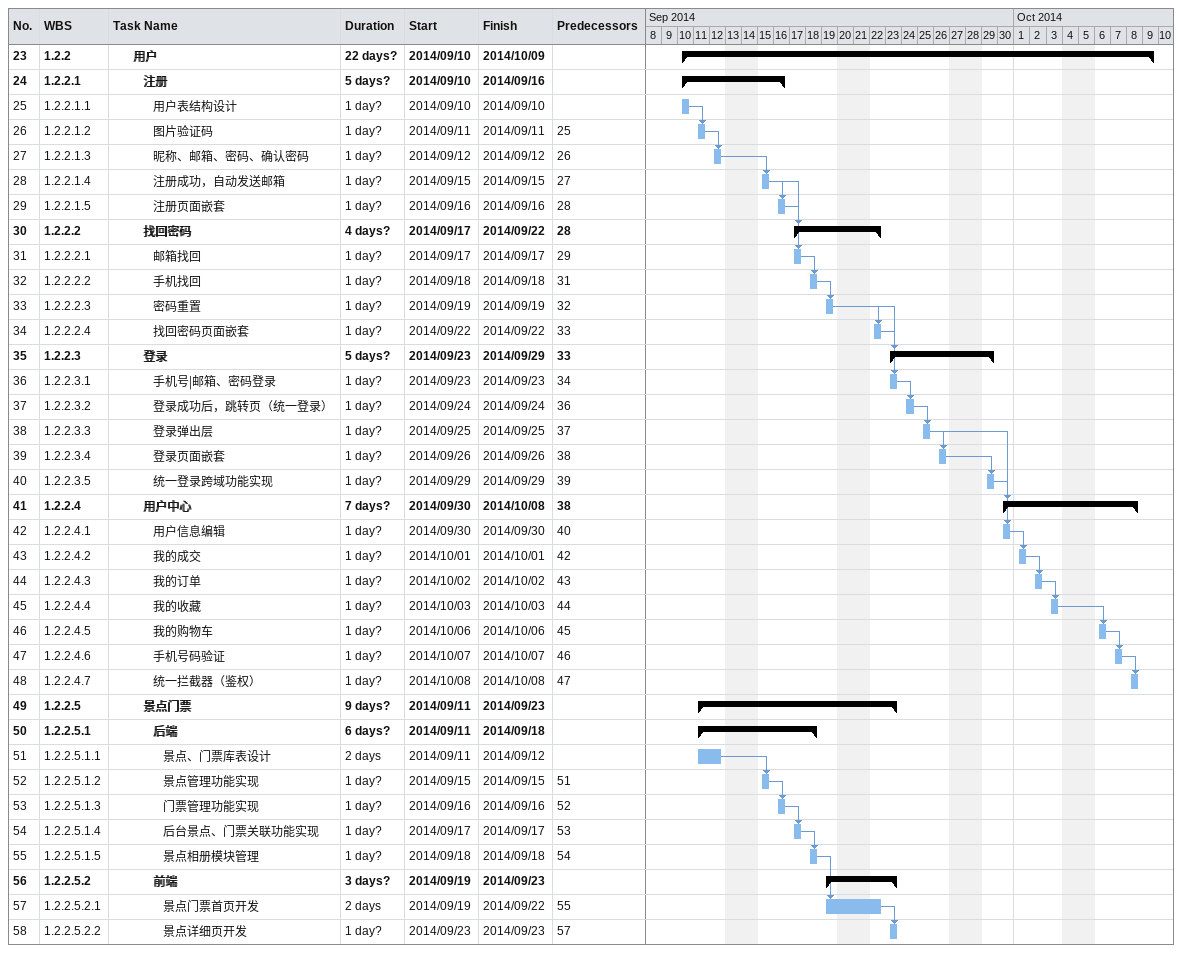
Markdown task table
| ID | WBS | Task | Duration | Start | Finish | Predecessors |
|---|---|---|---|---|---|---|
| 23 | 1.2.2 | **用户** | 22d? | 2014-09-10 | 2014-10-09 |  |
| 24 | 1.2.2.1 | **注册** | 5d? | 2014-09-10 | 2014-09-16 |  |
| 25 | 1.2.2.1.1 | 用户表结构设计 | 1d? | 2014-09-10 | 2014-09-10 |  |
| 26 | 1.2.2.1.2 | 图片验证码 | 1d? | 2014-09-11 | 2014-09-11 | 25 |
| 27 | 1.2.2.1.3 | 昵称、邮箱、密码、确认密码 | 1d? | 2014-09-12 | 2014-09-12 | 26 |
| 28 | 1.2.2.1.4 | 注册成功，自动发送邮箱 | 1d? | 2014-09-15 | 2014-09-15 | 27 |
| 29 | 1.2.2.1.5 | 注册页面嵌套 | 1d? | 2014-09-16 | 2014-09-16 | 28 |
| 30 | 1.2.2.2 | **找回密码** | 4d? | 2014-09-17 | 2014-09-22 | 28 |
| 31 | 1.2.2.2.1 | 邮箱找回 | 1d? | 2014-09-17 | 2014-09-17 | 29 |
| 32 | 1.2.2.2.2 | 手机找回 | 1d? | 2014-09-18 | 2014-09-18 | 31 |
| 33 | 1.2.2.2.3 | 密码重置 | 1d? | 2014-09-19 | 2014-09-19 | 32 |
| 34 | 1.2.2.2.4 | 找回密码页面嵌套 | 1d? | 2014-09-22 | 2014-09-22 | 33 |
| 35 | 1.2.2.3 | **登录** | 5d? | 2014-09-23 | 2014-09-29 | 33 |
| 36 | 1.2.2.3.1 | 手机号\|邮箱、密码登录 | 1d? | 2014-09-23 | 2014-09-23 | 34 |
| 37 | 1.2.2.3.2 | 登录成功后，跳转页（统一登录） | 1d? | 2014-09-24 | 2014-09-24 | 36 |
| 38 | 1.2.2.3.3 | 登录弹出层 | 1d? | 2014-09-25 | 2014-09-25 | 37 |
| 39 | 1.2.2.3.4 | 登录页面嵌套 | 1d? | 2014-09-26 | 2014-09-26 | 38 |
| 40 | 1.2.2.3.5 | 统一登录跨域功能实现 | 1d? | 2014-09-29 | 2014-09-29 | 39 |
| 41 | 1.2.2.4 | **用户中心** | 7d? | 2014-09-30 | 2014-10-08 | 38 |
| 42 | 1.2.2.4.1 | 用户信息编辑 | 1d? | 2014-09-30 | 2014-09-30 | 40 |
| 43 | 1.2.2.4.2 | 我的成交 | 1d? | 2014-10-01 | 2014-10-01 | 42 |
| 44 | 1.2.2.4.3 | 我的订单 | 1d? | 2014-10-02 | 2014-10-02 | 43 |
| 45 | 1.2.2.4.4 | 我的收藏 | 1d? | 2014-10-03 | 2014-10-03 | 44 |
| 46 | 1.2.2.4.5 | 我的购物车 | 1d? | 2014-10-06 | 2014-10-06 | 45 |
| 47 | 1.2.2.4.6 | 手机号码验证 | 1d? | 2014-10-07 | 2014-10-07 | 46 |
| 48 | 1.2.2.4.7 | 统一拦截器（鉴权） | 1d? | 2014-10-08 | 2014-10-08 | 47 |
| 49 | 1.2.2.5 | **景点门票** | 9d? | 2014-09-11 | 2014-09-23 |  |
| 50 | 1.2.2.5.1 | **后端** | 6d? | 2014-09-11 | 2014-09-18 |  |
| 51 | 1.2.2.5.1.1 | 景点、门票库表设计 | 2d | 2014-09-11 | 2014-09-12 |  |
| 52 | 1.2.2.5.1.2 | 景点管理功能实现 | 1d? | 2014-09-15 | 2014-09-15 | 51 |
| 53 | 1.2.2.5.1.3 | 门票管理功能实现 | 1d? | 2014-09-16 | 2014-09-16 | 52 |
| 54 | 1.2.2.5.1.4 | 后台景点、门票关联功能实现 | 1d? | 2014-09-17 | 2014-09-17 | 53 |
| 55 | 1.2.2.5.1.5 | 景点相册模块管理 | 1d? | 2014-09-18 | 2014-09-18 | 54 |
| 56 | 1.2.2.5.2 | **前端** | 3d? | 2014-09-19 | 2014-09-23 |  |
| 57 | 1.2.2.5.2.1 | 景点门票首页开发 | 2d | 2014-09-19 | 2014-09-22 | 55 |
| 58 | 1.2.2.5.2.2 | 景点详细页开发 | 1d? | 2014-09-23 | 2014-09-23 | 57 |
